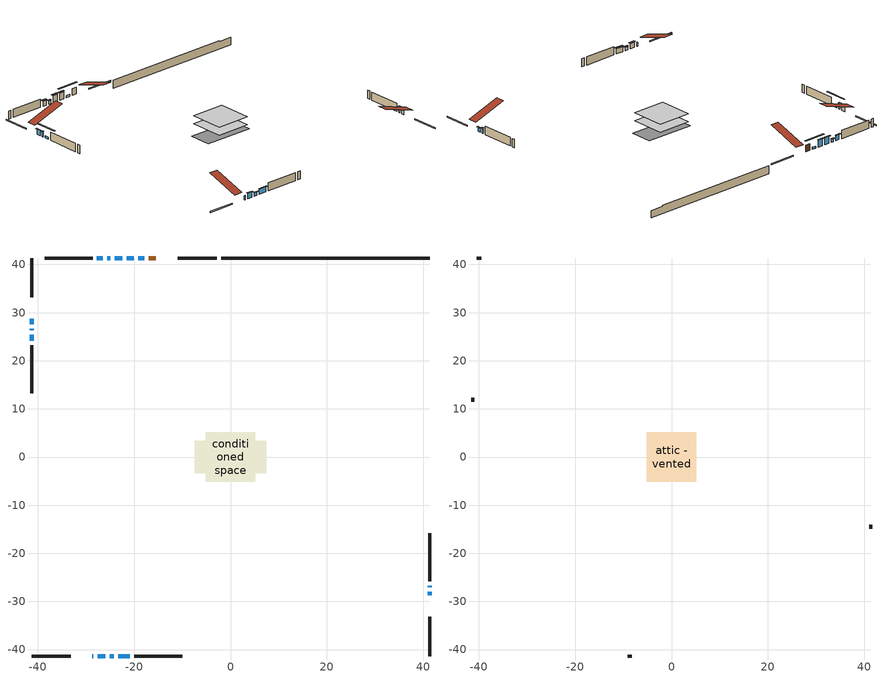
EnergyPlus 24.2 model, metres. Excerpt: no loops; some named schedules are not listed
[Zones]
conditioned space
 floor outside (Floor1 construction): -0.53,-0.53 -0.53,0.53 0.53,0.53 0.53,-0.53 z0.91
 floor adiabatic (AdiabaticFloorConstruction): -5.17,-5.17 -5.17,5.17 5.17,5.17 5.17,-5.17 z0.91
 floor foundation (Slab1 construction): -7.47,-3.35 -7.47,3.35 7.47,3.35 7.47,-3.35 z-1.54
 wall outside (RimJoist1 construction): -2.87,41.34 -10.98,41.34 / -41.34,-41.34 -33.23,-41.34 / -41.34,41.34 -41.34,33.23 / 41.34,-41.34 41.34,-33.23 z0.91:1.21
 wall outside (AdiabaticWallConstruction 1): -15.49,41.34 -17,41.34 z0.91:2.94
 wall outside (AdiabaticWallConstruction): -28.72,-41.34 -28.51,-41.34 z0.91:2.13; -27.58,-41.34 -26.06,-41.34 / -41.34,28.72 -41.34,27.55 / -26.52,41.34 -27.74,41.34 / -23.29,-41.34 -20.95,-41.34 z0.91:2.43; -25.13,-41.34 -24.22,-41.34 z0.91:1.88; -41.34,26.62 -41.34,26.32 / 41.34,-27.03 41.34,-26.72 z0.91:2.44; -17.92,41.34 -19.15,41.34 / -41.34,25.39 -41.34,24.17 z0.91:1.52; 41.34,-28.72 41.34,-27.96 z0.91:2.08; -20.07,41.34 -21.6,41.34 / -22.53,41.34 -24.05,41.34 z0.91:2.99; -24.98,41.34 -25.59,41.34 z0.91:1.83
 wall outside (Wall1 construction): -28.67,41.34 -38.64,41.34 / -20.02,-41.34 -10.05,-41.34 / -41.34,23.24 -41.34,13.27 / 41.34,-25.79 41.34,-15.82 z0.91:3.35
 wall foundation (FoundationWall1 construction): -1.94,41.34,-1.54 -1.94,41.34,0.91 37.02,41.34,0.91 37.02,41.34,0.57 41.34,41.34,0.57 41.34,41.34,-1.54
 window (WindowConstruction 11): -28.72,-41.34 -28.51,-41.34 z0.91:2.13
 window (WindowConstruction 7): -27.58,-41.34 -26.06,-41.34 z0.91:2.43
 window (WindowConstruction 8): -25.13,-41.34 -24.22,-41.34 z0.91:1.88
 window (WindowConstruction 9): -41.34,28.72 -41.34,27.55 z0.91:2.43
 window (WindowConstruction 10): -41.34,26.62 -41.34,26.32 z0.91:2.43
 window (WindowConstruction 12): -17.93,41.34 -19.14,41.34 z0.91:1.52
 window (WindowConstruction 13): -41.34,25.39 -41.34,24.17 z0.91:1.52
 window (WindowConstruction): 41.34,-28.72 41.34,-27.96 z0.91:2.08
 window (WindowConstruction 1): 41.34,-27.03 41.34,-26.72 z0.91:2.43
 window (WindowConstruction 2): -20.07,41.34 -21.6,41.34 z0.91:2.99
 window (WindowConstruction 3): -22.53,41.34 -24.05,41.34 z0.91:2.99
 window (WindowConstruction 4): -24.98,41.34 -25.59,41.34 z0.91:1.82
 window (WindowConstruction 5): -26.52,41.34 -27.74,41.34 z0.91:2.43
 window (WindowConstruction 6): -23.29,-41.34 -20.95,-41.34 z0.91:2.43
 door (Door): -15.49,41.34 -17,41.34 z0.91:2.94
 ceiling adiabatic (AdiabaticFloorConstruction): 5.17,-5.17 5.17,5.17 -5.17,5.17 -5.17,-5.17 z0.91
attic - vented
 floor to conditioned space (Floor2 construction Reversed): -5.17,-5.17 -5.17,5.17 5.17,5.17 5.17,-5.17 z3.35
 wall outside (Wall2 construction): -39.57,41.34 -40.41,41.34 / -9.12,-41.34 -8.28,-41.34 / -41.34,12.34 -41.34,11.49 / 41.34,-14.89 41.34,-14.05 z0.91:3.35
 roof outside (Roof1 construction): -14.56,41.34,3.35 -14.56,31.28,6.7 -11.91,31.28,6.7 -11.91,41.34,3.35; -29.65,-41.34,3.35 -29.65,-31.28,6.7 -32.3,-31.28,6.7 -32.3,-41.34,3.35; -41.34,29.65,3.35 -31.28,29.65,6.7 -31.28,32.3,6.7 -41.34,32.3,3.35; 41.34,-29.65,3.35 31.28,-29.65,6.7 31.28,-32.3,6.7 41.34,-32.3,3.35
shading: -25.86,-41.34 -27.79,-41.34 -27.79,-41.76 -25.86,-41.76 z2.64; -24.02,-41.34 -25.33,-41.34 -25.33,-41.76 -24.02,-41.76 z2.08; -41.34,27.35 -41.34,28.92 -41.76,28.92 -41.76,27.35 z2.64; -41.34,26.12 -41.34,26.82 -41.76,26.82 -41.76,26.12 z2.64; -21.97,41.34 -15.1,41.34 -15.1,41.76 -21.97,41.76 z4.35; -41.34,21.34 -41.34,28.22 -41.76,28.22 -41.76,21.34 z4.35; 41.34,-27.76 41.34,-28.92 41.76,-28.92 41.76,-27.76 z2.28; 41.34,-26.52 41.34,-27.23 41.76,-27.23 41.76,-26.52 z2.64; -21.8,41.34 -19.87,41.34 -19.87,41.76 -21.8,41.76 z3.19; -24.25,41.34 -22.33,41.34 -22.33,41.76 -24.25,41.76 z3.19; -25.79,41.34 -24.78,41.34 -24.78,41.76 -25.79,41.76 z2.03; -27.94,41.34 -26.32,41.34 -26.32,41.76 -27.94,41.76 z2.64; -20.75,-41.34 -23.49,-41.34 -23.49,-41.76 -20.75,-41.76 z2.64
[Building]
Building 1: Terrain=Suburbs
[Site:Location]
Trenton AP_ON: Latitude {deg}=44.12; Longitude {deg}=-77.53; Time Zone {hr}=-5; Elevation {m}=86; Keep Site Location Information=Yes
[Site:GroundTemperature:Shallow]
3.8015, 1.8568, 1.70106, 2.62392, 6.3287, 10.0162, 13.2131, 15.2382, 15.4103, 13.7632, 10.6478, 7.07342
[Site:WaterMainsTemperature]
Calculation Method=Schedule; Temperature Schedule=mains temperature schedule
[Material] Roughness=Rough; Thermal Absorptance=0.9
Name | Thickness {m} | Conductivity {W/m-K} | Density {kg/m3} | Specific Heat {J/kg-K} | Solar Absorptance | Visible Absorptance
asphalt or fiberglass shingles | 0.00635 | 0.162714 | 1121.4 | 1465.45 | 0.4 | 0.4
ceiling loosefill ins | 0.338667 | 0.0480833 | 16.02 | 1046.75 | 0.7 | 0.7
ceiling stud and cavity | 0.1397 | 0.0958178 | 65.682 | 1177.47 | 0.7 | 0.7
concrete 4.0 in. | 0.1016 | 1.803125 | 2242.8 | 837.4 | 0.7 | 0.7
concrete 8.0 in. | 0.2032 | 1.803125 | 2242.8 | 837.4 | 0.7 | 0.7
door material | 0.04445 | 0.327969 | 512.64 | 1214.23 | 0.7 | 0.7
exterior vertical ins | 0.0483764 | 0.029427 | 32.04 | 1214.23 | 0.7 | 0.7
floor covering | 0.0127 | 0.0433444 | 54.468 | 1339.84 | 0.6 | 0.6
floor rigid ins | 0.103632 | 0.029427 | 32.04 | 1214.23 | 0.7 | 0.7
floor rigid ins 1; wall rigid ins 1 | 0.512978 | 0.029427 | 32.04 | 1214.23 | 0.7 | 0.7
floor stud and cavity | 0.1397 | 0.149638 | 92.3553 | 1139.71 | 0.7 | 0.7
floor stud and cavity 1 | 0.1397 | 1.75129 | 37.0049 | 1207.88 | 0.7 | 0.7
furniture material conditioned space 1 | 0.1524 | 0.115458 | 640.8 | 1214.23 | 0.6 | 0.6
gypsum board | 0.0127 | 0.160291 | 801 | 837.4 | 0.6 | 0.6
gypsum board 1 | 0.0127 | 0.160291 | 801 | 837.4 | 0.7 | 0.7
osb sheathing 0.5 in. | 0.0127 | 0.115458 | 512.64 | 1214.23 | 0.7 | 0.7
osb sheathing 0.75 in. | 0.01905 | 0.115458 | 512.64 | 1214.23 | 0.7 | 0.7
osb sheathing 2.0 in. | 0.0508 | 0.115458 | 512.64 | 1214.23 | 0.7 | 0.7
rim joist rigid ins; wall rigid ins | 0.051816 | 0.029427 | 32.04 | 1214.23 | 0.7 | 0.7
rim joist stud and cavity | 0.0508 | 0.0413573 | 125.044 | 1163.47 | 0.6 | 0.6
slab rigid ins | 0.00025908 | 0.029427 | 32.04 | 1214.23 | 0.7 | 0.7
wall stud and cavity | 0.1397 | 0.211572 | 139.0536 | 1170.24 | 0.7 | 0.7
wall stud and cavity 1 | 0.0889 | 6.9971 | 50.32683 | 1063.81 | 0.6 | 0.6
wall stud and cavity 2 | 0.0889 | 0.380278 | 52.3479 | 1209.89 | 0.7 | 0.7
wall stud and cavity 3 | 0.0889 | 0.391764 | 83.0341 | 1211.67 | 0.7 | 0.7
wood siding | 0.0254 | 0.102417 | 544.68 | 1172.36 | 0.4 | 0.4
wood siding 1 | 0.00254 | 0.102417 | 544.68 | 1172.36 | 0.4 | 0.4
wood siding 2; wood siding 3; wood siding 4 | 0.0254 | 0.102417 | 544.68 | 1172.36 | 0.7 | 0.7
[WindowMaterial:SimpleGlazingSystem]
Name | U-Factor {W/m2-K} | Solar Heat Gain Coefficient
WindowMaterial | 2.50173 | 0.6
WindowMaterial 1 | 2.72771 | 0.5
WindowMaterial 10 | 2.5375 | 0.58
WindowMaterial 2 | 2.983789 | 0.58
WindowMaterial 3 | 2.376243 | 0.65
WindowMaterial 4 | 2.56248 | 0.57
WindowMaterial 5 | 2.52217 | 0.59
WindowMaterial 6 | 2.42337 | 0.63
WindowMaterial 7 | 2.39839 | 0.64
WindowMaterial 8 | 2.495481 | 0.6
WindowMaterial 9 | 3.026374 | 0.54
[Construction]
AdiabaticFloorConstruction: floor stud and cavity 1, floor rigid ins 1, osb sheathing 0.75 in., floor covering
AdiabaticWallConstruction: wood siding 3, wall rigid ins 1, wall stud and cavity 2, gypsum board
AdiabaticWallConstruction 1: wood siding 4, wall rigid ins 1, wall stud and cavity 2, gypsum board
Door: door material
Floor1 construction: floor stud and cavity, floor rigid ins, osb sheathing 0.75 in., floor covering
Floor2 construction Reversed: gypsum board, ceiling stud and cavity, ceiling loosefill ins
FoundationWall1 construction: concrete 8.0 in., gypsum board 1
furniture construction conditioned space 1: furniture material conditioned space 1
PartitionWallConstruction: gypsum board, wall stud and cavity 3, gypsum board
RimJoist1 construction: wood siding 2, rim joist rigid ins, osb sheathing 2.0 in., rim joist stud and cavity
Roof1 construction: asphalt or fiberglass shingles
Slab1 construction: slab rigid ins, concrete 4.0 in.
Wall1 construction: wood siding, wall rigid ins, osb sheathing 0.5 in., wall stud and cavity, gypsum board
Wall2 construction: wood siding 1, wall stud and cavity 1
WindowConstruction: WindowMaterial
WindowConstruction 1; WindowConstruction 10: WindowMaterial 1
WindowConstruction 11: WindowMaterial 9
WindowConstruction 12; WindowConstruction 13: WindowMaterial 10
WindowConstruction 2: WindowMaterial 2
WindowConstruction 3: WindowMaterial 3
WindowConstruction 4: WindowMaterial 4
WindowConstruction 5: WindowMaterial 5
WindowConstruction 6; WindowConstruction 9: WindowMaterial 6
WindowConstruction 7: WindowMaterial 7
WindowConstruction 8: WindowMaterial 8
[Zone] Multiplier=1; Part of Total Floor Area=Yes
Name | Volume {m3}
attic - vented | 58.1872
conditioned space | 549.4
[Space]
Name | Zone | Volume {m3}
attic - vented 1 | attic - vented | 58.1872
conditioned space 1 | conditioned space | 549.4
[ZoneInfiltration:EffectiveLeakageArea]
infil attic - vented 1: Zone or Space=attic - vented 1; Schedule=Always On Discrete; Effective Air Leakage Area {cm2}=4661.24; Stack Coefficient=0.000402902; Wind Coefficient=1.35619e-05
[ZoneMixing]
whole house fan mix: Zone or Space=attic - vented; Schedule=Always On Continuous; Design Flow Rate Calculation Method=Flow/Zone; Design Flow Rate {m3/s}=0; Source Zone or Space=conditioned space
[SurfaceProperty:ExposedFoundationPerimeter]
Slab1: Exposed Perimeter Calculation Method=TotalExposedPerimeter; Total Exposed Perimeter {m}=43.281
[InternalMass] Zone or ZoneList=conditioned space; Space or SpaceList=conditioned space 1
Name | Construction | Surface Area {m2}
furniture mass conditioned space 1 | furniture construction conditioned space 1 | 83.2202
partition wall mass | PartitionWallConstruction | 208.051
[Lights]
interior lighting: Zone or ZoneList or Space or SpaceList=conditioned space 1; Schedule=interior lighting schedule; Design Level Calculation Method=LightingLevel; Lighting Level {W}=343.2; Return Air Fraction=0; Fraction Radiant=0.6; Fraction Visible=0.2; Fraction Replaceable=1
[People]
occupants: Zone or ZoneList or Space or SpaceList=conditioned space 1; Number of People Schedule=occupants schedule; Number of People Calculation Method=People; Number of People=3; Fraction Radiant=0.314171; Sensible Heat Fraction=0.56303; Activity Level Schedule=occupants activity schedule; Carbon Dioxide Generation Rate {m3/s-W}=0; Enable ASHRAE 55 Comfort Warnings=No; Mean Radiant Temperature Calculation Type=EnclosureAveraged
[ElectricEquipment] Zone or ZoneList or Space or SpaceList=conditioned space 1; Design Level Calculation Method=EquipmentLevel
Name | Schedule | Design Level {W} | Fraction Latent | Fraction Radiant | Fraction Lost
clothes dryer | clothes dryer schedule | 140.772 | 0.015 | 0.081 | 0.85
clothes washer | clothes washer schedule | 32.1985 | 0.03 | 0.162 | 0.7
cooking range | cooking range schedule | 215.147 | 0.08 | 0.432 | 0.2
dishwasher | dishwasher schedule | 66.8632 | 0.3 | 0.18 | 0.4
fridge | fridge schedule | 72.9452 | 0 | 0.6 | 0
mech vent house fan | mech vent house fan schedule | 19.9167 | 0 | 0 | 0.5
mech vent house fan cfis | mech vent house fan cfis schedule | 0 | 0 | 0 | 0
misc plug loads | misc plug loads schedule | 494.7 | 0.045 | 0.513 | 0.1
whole house fan | Always On Discrete | 0 | 0 | 0 | 1
[OtherEquipment] Zone or ZoneList or Space or SpaceList=conditioned space 1; Design Level Calculation Method=EquipmentLevel
Name | Fuel Type | Schedule | Design Level {W} | Fraction Latent | Fraction Radiant | Fraction Lost
clothes dryer 1 | Electricity | clothes dryer schedule | 0 | 0.015 | 0.081 | 0.85
cooking range 1 | Electricity | cooking range schedule | 0 | 0.08 | 0.432 | 0.2
general water use latent | None | general water use schedule | 62.594 | 1 | 0 | 0
general water use sensible | None | general water use schedule | -61.6891 | 0 | 0.6 | 0
mech vent house fan latent load | None | Always On Discrete | 0 | 1 | 0 | 0
mech vent house fan sensible load | None | Always On Discrete | 0 | 0 | 0 | 0
water heater energy adjustment1 | FuelOilNo2 | Always On Discrete | 0.01 | 0 | 0 | 1
[ZoneInfiltration:DesignFlowRate] Zone or ZoneList or Space or SpaceList=conditioned space 1; Schedule=Always On Discrete; Design Flow Rate Calculation Method=Flow/Zone; Design Flow Rate {m3/s}=0
infil flow; natural vent flow; whole house fan flow
[Foundation:Kiva]
Foundation Kiva 1: Initial Indoor Air Temperature {C}=18; Wall Height Above Grade {m}=0.910011; Wall Depth Below Slab {m}=0.2032; Custom Block Material Name 1=exterior vertical ins; Custom Block Depth 1 {m}=2.45001; Custom Block X Position 1 {m}=0.2159; Custom Block Z Position 1 {m}=0
[Foundation:Kiva:Settings]
Soil Conductivity {W/m-K}=0.849921; Soil Density {kg/m3}=1842.3; Soil Specific Heat {J/kg-K}=418.7; Ground Solar Absorptivity=0.9; Ground Thermal Absorptivity=0.9; Ground Surface Roughness {m}=0.03; Far-Field Width {m}=40; Deep-Ground Boundary Condition=ZeroFlux; Deep-Ground Depth {m}=40; Minimum Cell Dimension {m}=0.2; Maximum Cell Growth Coefficient=3; Simulation Timestep=Timestep
[Exterior:Lights]
exterior lighting: Schedule=exterior lighting schedule; Design Level {W}=75.6
[Schedule:Constant]
Name | Hourly Value
Always On Continuous; mech vent house fan schedule; mech vent house fan cfis schedule; Always On Discrete | 1
occupants activity schedule | 117.228
fridge schedule | 0
[Schedule:Week:Daily]
interior lighting schedule Week Rule - Jan1-Jan27: interior lighting schedule day, interior lighting schedule day, interior lighting schedule day, interior lighting schedule day, interior lighting schedule day, interior lighting schedule day, interior lighting schedule day, interior lighting schedule default day, interior lighting schedule default day, interior lighting schedule default day, interior lighting schedule default day, interior lighting schedule default day
interior lighting schedule Week Rule - Jan28-Feb3: interior lighting schedule day, interior lighting schedule day, interior lighting schedule day, interior lighting schedule day, interior lighting schedule day 1, interior lighting schedule day 1, interior lighting schedule day 1, interior lighting schedule default day, interior lighting schedule default day, interior lighting schedule default day, interior lighting schedule default day, interior lighting schedule default day
interior lighting schedule Week Rule - Feb4-Feb24: interior lighting schedule day 1, interior lighting schedule day 1, interior lighting schedule day 1, interior lighting schedule day 1, interior lighting schedule day 1, interior lighting schedule day 1, interior lighting schedule day 1, interior lighting schedule default day, interior lighting schedule default day, interior lighting schedule default day, interior lighting schedule default day, interior lighting schedule default day
interior lighting schedule Week Rule - Feb25-Mar3: interior lighting schedule day 1, interior lighting schedule day 1, interior lighting schedule day 1, interior lighting schedule day 1, interior lighting schedule day 2, interior lighting schedule day 2, interior lighting schedule day 2, interior lighting schedule default day, interior lighting schedule default day, interior lighting schedule default day, interior lighting schedule default day, interior lighting schedule default day
interior lighting schedule Week Rule - Mar4-Mar31: interior lighting schedule day 2, interior lighting schedule day 2, interior lighting schedule day 2, interior lighting schedule day 2, interior lighting schedule day 2, interior lighting schedule day 2, interior lighting schedule day 2, interior lighting schedule default day, interior lighting schedule default day, interior lighting schedule default day, interior lighting schedule default day, interior lighting schedule default day
interior lighting schedule Week Rule - Apr1-Apr28: interior lighting schedule day 3, interior lighting schedule day 3, interior lighting schedule day 3, interior lighting schedule day 3, interior lighting schedule day 3, interior lighting schedule day 3, interior lighting schedule day 3, interior lighting schedule default day, interior lighting schedule default day, interior lighting schedule default day, interior lighting schedule default day, interior lighting schedule default day
interior lighting schedule Week Rule - Apr29-May5: interior lighting schedule day 3, interior lighting schedule day 3, interior lighting schedule day 4, interior lighting schedule day 4, interior lighting schedule day 4, interior lighting schedule day 4, interior lighting schedule day 4, interior lighting schedule default day, interior lighting schedule default day, interior lighting schedule default day, interior lighting schedule default day, interior lighting schedule default day
interior lighting schedule Week Rule - May6-May26: interior lighting schedule day 4, interior lighting schedule day 4, interior lighting schedule day 4, interior lighting schedule day 4, interior lighting schedule day 4, interior lighting schedule day 4, interior lighting schedule day 4, interior lighting schedule default day, interior lighting schedule default day, interior lighting schedule default day, interior lighting schedule default day, interior lighting schedule default day
interior lighting schedule Week Rule - May27-Jun2: interior lighting schedule day 4, interior lighting schedule day 4, interior lighting schedule day 4, interior lighting schedule day 4, interior lighting schedule day 4, interior lighting schedule day 5, interior lighting schedule day 5, interior lighting schedule default day, interior lighting schedule default day, interior lighting schedule default day, interior lighting schedule default day, interior lighting schedule default day
interior lighting schedule Week Rule - Jun3-Jun30: interior lighting schedule day 5, interior lighting schedule day 5, interior lighting schedule day 5, interior lighting schedule day 5, interior lighting schedule day 5, interior lighting schedule day 5, interior lighting schedule day 5, interior lighting schedule default day, interior lighting schedule default day, interior lighting schedule default day, interior lighting schedule default day, interior lighting schedule default day
interior lighting schedule Week Rule - Jul1-Jul28: interior lighting schedule day 6, interior lighting schedule day 6, interior lighting schedule day 6, interior lighting schedule day 6, interior lighting schedule day 6, interior lighting schedule day 6, interior lighting schedule day 6, interior lighting schedule default day, interior lighting schedule default day, interior lighting schedule default day, interior lighting schedule default day, interior lighting schedule default day
interior lighting schedule Week Rule - Jul29-Aug4: interior lighting schedule day 6, interior lighting schedule day 6, interior lighting schedule day 6, interior lighting schedule day 7, interior lighting schedule day 7, interior lighting schedule day 7, interior lighting schedule day 7, interior lighting schedule default day, interior lighting schedule default day, interior lighting schedule default day, interior lighting schedule default day, interior lighting schedule default day
interior lighting schedule Week Rule - Aug5-Aug25: interior lighting schedule day 7, interior lighting schedule day 7, interior lighting schedule day 7, interior lighting schedule day 7, interior lighting schedule day 7, interior lighting schedule day 7, interior lighting schedule day 7, interior lighting schedule default day, interior lighting schedule default day, interior lighting schedule default day, interior lighting schedule default day, interior lighting schedule default day
interior lighting schedule Week Rule - Aug26-Sep1: interior lighting schedule day 7, interior lighting schedule day 7, interior lighting schedule day 7, interior lighting schedule day 7, interior lighting schedule day 7, interior lighting schedule day 7, interior lighting schedule day 8, interior lighting schedule default day, interior lighting schedule default day, interior lighting schedule default day, interior lighting schedule default day, interior lighting schedule default day
interior lighting schedule Week Rule - Sep2-Sep29: interior lighting schedule day 8, interior lighting schedule day 8, interior lighting schedule day 8, interior lighting schedule day 8, interior lighting schedule day 8, interior lighting schedule day 8, interior lighting schedule day 8, interior lighting schedule default day, interior lighting schedule default day, interior lighting schedule default day, interior lighting schedule default day, interior lighting schedule default day
interior lighting schedule Week Rule - Sep30-Oct6: interior lighting schedule day 8, interior lighting schedule day 9, interior lighting schedule day 9, interior lighting schedule day 9, interior lighting schedule day 9, interior lighting schedule day 9, interior lighting schedule day 9, interior lighting schedule default day, interior lighting schedule default day, interior lighting schedule default day, interior lighting schedule default day, interior lighting schedule default day
interior lighting schedule Week Rule - Oct7-Oct27: interior lighting schedule day 9, interior lighting schedule day 9, interior lighting schedule day 9, interior lighting schedule day 9, interior lighting schedule day 9, interior lighting schedule day 9, interior lighting schedule day 9, interior lighting schedule default day, interior lighting schedule default day, interior lighting schedule default day, interior lighting schedule default day, interior lighting schedule default day
interior lighting schedule Week Rule - Oct28-Nov3: interior lighting schedule day 9, interior lighting schedule day 9, interior lighting schedule day 9, interior lighting schedule day 9, interior lighting schedule day 10, interior lighting schedule day 10, interior lighting schedule day 10, interior lighting schedule default day, interior lighting schedule default day, interior lighting schedule default day, interior lighting schedule default day, interior lighting schedule default day
interior lighting schedule Week Rule - Nov4-Nov24: interior lighting schedule day 10, interior lighting schedule day 10, interior lighting schedule day 10, interior lighting schedule day 10, interior lighting schedule day 10, interior lighting schedule day 10, interior lighting schedule day 10, interior lighting schedule default day, interior lighting schedule default day, interior lighting schedule default day, interior lighting schedule default day, interior lighting schedule default day
interior lighting schedule Week Rule - Nov25-Dec1: interior lighting schedule day 10, interior lighting schedule day 10, interior lighting schedule day 10, interior lighting schedule day 10, interior lighting schedule day 10, interior lighting schedule day 10, interior lighting schedule day 11, interior lighting schedule default day, interior lighting schedule default day, interior lighting schedule default day, interior lighting schedule default day, interior lighting schedule default day
interior lighting schedule Week Rule - Dec2-Dec31: interior lighting schedule day 11, interior lighting schedule day 11, interior lighting schedule day 11, interior lighting schedule day 11, interior lighting schedule day 11, interior lighting schedule day 11, interior lighting schedule day 11, interior lighting schedule default day, interior lighting schedule default day, interior lighting schedule default day, interior lighting schedule default day, interior lighting schedule default day
occupants schedule Week Rule - Jan1-Dec31: occupants schedule day, occupants schedule day, occupants schedule day, occupants schedule day, occupants schedule day, occupants schedule day, occupants schedule day, occupants schedule default day, occupants schedule default day, occupants schedule default day, occupants schedule default day, occupants schedule default day
clothes dryer schedule Week Rule - Jan1-Dec31: clothes dryer schedule day, clothes dryer schedule day, clothes dryer schedule day, clothes dryer schedule day, clothes dryer schedule day, clothes dryer schedule day, clothes dryer schedule day, clothes dryer schedule default day, clothes dryer schedule default day, clothes dryer schedule default day, clothes dryer schedule default day, clothes dryer schedule default day
clothes washer schedule Week Rule - Jan1-Dec31: clothes washer schedule day, clothes washer schedule day, clothes washer schedule day, clothes washer schedule day, clothes washer schedule day, clothes washer schedule day, clothes washer schedule day, clothes washer schedule default day, clothes washer schedule default day, clothes washer schedule default day, clothes washer schedule default day, clothes washer schedule default day
cooking range schedule Week Rule - Jan1-Dec31: cooking range schedule day, cooking range schedule day, cooking range schedule day, cooking range schedule day, cooking range schedule day, cooking range schedule day, cooking range schedule day, cooking range schedule default day, cooking range schedule default day, cooking range schedule default day, cooking range schedule default day, cooking range schedule default day
dishwasher schedule Week Rule - Jan1-Dec31: dishwasher schedule day, dishwasher schedule day, dishwasher schedule day, dishwasher schedule day, dishwasher schedule day, dishwasher schedule day, dishwasher schedule day, dishwasher schedule default day, dishwasher schedule default day, dishwasher schedule default day, dishwasher schedule default day, dishwasher schedule default day
misc plug loads schedule Week Rule - Jan1-Dec31: misc plug loads schedule day, misc plug loads schedule day, misc plug loads schedule day, misc plug loads schedule day, misc plug loads schedule day, misc plug loads schedule day, misc plug loads schedule day, misc plug loads schedule default day, misc plug loads schedule default day, misc plug loads schedule default day, misc plug loads schedule default day, misc plug loads schedule default day
general water use schedule Week Rule - Jan1-Dec31: general water use schedule day, general water use schedule day, general water use schedule day, general water use schedule day, general water use schedule day, general water use schedule day, general water use schedule day, general water use schedule default day, general water use schedule default day, general water use schedule default day, general water use schedule default day, general water use schedule default day
exterior lighting schedule Week Rule - Jan1-Jan27: exterior lighting schedule day, exterior lighting schedule day, exterior lighting schedule day, exterior lighting schedule day, exterior lighting schedule day, exterior lighting schedule day, exterior lighting schedule day, exterior lighting schedule default day, exterior lighting schedule default day, exterior lighting schedule default day, exterior lighting schedule default day, exterior lighting schedule default day
exterior lighting schedule Week Rule - Jan28-Feb3: exterior lighting schedule day, exterior lighting schedule day, exterior lighting schedule day, exterior lighting schedule day, exterior lighting schedule day 1, exterior lighting schedule day 1, exterior lighting schedule day 1, exterior lighting schedule default day, exterior lighting schedule default day, exterior lighting schedule default day, exterior lighting schedule default day, exterior lighting schedule default day
exterior lighting schedule Week Rule - Feb4-Feb24: exterior lighting schedule day 1, exterior lighting schedule day 1, exterior lighting schedule day 1, exterior lighting schedule day 1, exterior lighting schedule day 1, exterior lighting schedule day 1, exterior lighting schedule day 1, exterior lighting schedule default day, exterior lighting schedule default day, exterior lighting schedule default day, exterior lighting schedule default day, exterior lighting schedule default day
exterior lighting schedule Week Rule - Feb25-Mar3: exterior lighting schedule day 1, exterior lighting schedule day 1, exterior lighting schedule day 1, exterior lighting schedule day 1, exterior lighting schedule day 2, exterior lighting schedule day 2, exterior lighting schedule day 2, exterior lighting schedule default day, exterior lighting schedule default day, exterior lighting schedule default day, exterior lighting schedule default day, exterior lighting schedule default day
exterior lighting schedule Week Rule - Mar4-Mar31: exterior lighting schedule day 2, exterior lighting schedule day 2, exterior lighting schedule day 2, exterior lighting schedule day 2, exterior lighting schedule day 2, exterior lighting schedule day 2, exterior lighting schedule day 2, exterior lighting schedule default day, exterior lighting schedule default day, exterior lighting schedule default day, exterior lighting schedule default day, exterior lighting schedule default day
exterior lighting schedule Week Rule - Apr1-Apr28: exterior lighting schedule day 3, exterior lighting schedule day 3, exterior lighting schedule day 3, exterior lighting schedule day 3, exterior lighting schedule day 3, exterior lighting schedule day 3, exterior lighting schedule day 3, exterior lighting schedule default day, exterior lighting schedule default day, exterior lighting schedule default day, exterior lighting schedule default day, exterior lighting schedule default day
exterior lighting schedule Week Rule - Apr29-May5: exterior lighting schedule day 3, exterior lighting schedule day 3, exterior lighting schedule day 4, exterior lighting schedule day 4, exterior lighting schedule day 4, exterior lighting schedule day 4, exterior lighting schedule day 4, exterior lighting schedule default day, exterior lighting schedule default day, exterior lighting schedule default day, exterior lighting schedule default day, exterior lighting schedule default day
exterior lighting schedule Week Rule - May6-May26: exterior lighting schedule day 4, exterior lighting schedule day 4, exterior lighting schedule day 4, exterior lighting schedule day 4, exterior lighting schedule day 4, exterior lighting schedule day 4, exterior lighting schedule day 4, exterior lighting schedule default day, exterior lighting schedule default day, exterior lighting schedule default day, exterior lighting schedule default day, exterior lighting schedule default day
exterior lighting schedule Week Rule - May27-Jun2: exterior lighting schedule day 4, exterior lighting schedule day 4, exterior lighting schedule day 4, exterior lighting schedule day 4, exterior lighting schedule day 4, exterior lighting schedule day 5, exterior lighting schedule day 5, exterior lighting schedule default day, exterior lighting schedule default day, exterior lighting schedule default day, exterior lighting schedule default day, exterior lighting schedule default day
exterior lighting schedule Week Rule - Jun3-Jun30: exterior lighting schedule day 5, exterior lighting schedule day 5, exterior lighting schedule day 5, exterior lighting schedule day 5, exterior lighting schedule day 5, exterior lighting schedule day 5, exterior lighting schedule day 5, exterior lighting schedule default day, exterior lighting schedule default day, exterior lighting schedule default day, exterior lighting schedule default day, exterior lighting schedule default day
exterior lighting schedule Week Rule - Jul1-Jul28: exterior lighting schedule day 6, exterior lighting schedule day 6, exterior lighting schedule day 6, exterior lighting schedule day 6, exterior lighting schedule day 6, exterior lighting schedule day 6, exterior lighting schedule day 6, exterior lighting schedule default day, exterior lighting schedule default day, exterior lighting schedule default day, exterior lighting schedule default day, exterior lighting schedule default day
exterior lighting schedule Week Rule - Jul29-Aug4: exterior lighting schedule day 6, exterior lighting schedule day 6, exterior lighting schedule day 6, exterior lighting schedule day 7, exterior lighting schedule day 7, exterior lighting schedule day 7, exterior lighting schedule day 7, exterior lighting schedule default day, exterior lighting schedule default day, exterior lighting schedule default day, exterior lighting schedule default day, exterior lighting schedule default day
exterior lighting schedule Week Rule - Aug5-Aug25: exterior lighting schedule day 7, exterior lighting schedule day 7, exterior lighting schedule day 7, exterior lighting schedule day 7, exterior lighting schedule day 7, exterior lighting schedule day 7, exterior lighting schedule day 7, exterior lighting schedule default day, exterior lighting schedule default day, exterior lighting schedule default day, exterior lighting schedule default day, exterior lighting schedule default day
exterior lighting schedule Week Rule - Aug26-Sep1: exterior lighting schedule day 7, exterior lighting schedule day 7, exterior lighting schedule day 7, exterior lighting schedule day 7, exterior lighting schedule day 7, exterior lighting schedule day 7, exterior lighting schedule day 8, exterior lighting schedule default day, exterior lighting schedule default day, exterior lighting schedule default day, exterior lighting schedule default day, exterior lighting schedule default day
exterior lighting schedule Week Rule - Sep2-Sep29: exterior lighting schedule day 8, exterior lighting schedule day 8, exterior lighting schedule day 8, exterior lighting schedule day 8, exterior lighting schedule day 8, exterior lighting schedule day 8, exterior lighting schedule day 8, exterior lighting schedule default day, exterior lighting schedule default day, exterior lighting schedule default day, exterior lighting schedule default day, exterior lighting schedule default day
exterior lighting schedule Week Rule - Sep30-Oct6: exterior lighting schedule day 8, exterior lighting schedule day 9, exterior lighting schedule day 9, exterior lighting schedule day 9, exterior lighting schedule day 9, exterior lighting schedule day 9, exterior lighting schedule day 9, exterior lighting schedule default day, exterior lighting schedule default day, exterior lighting schedule default day, exterior lighting schedule default day, exterior lighting schedule default day
exterior lighting schedule Week Rule - Oct7-Oct27: exterior lighting schedule day 9, exterior lighting schedule day 9, exterior lighting schedule day 9, exterior lighting schedule day 9, exterior lighting schedule day 9, exterior lighting schedule day 9, exterior lighting schedule day 9, exterior lighting schedule default day, exterior lighting schedule default day, exterior lighting schedule default day, exterior lighting schedule default day, exterior lighting schedule default day
exterior lighting schedule Week Rule - Oct28-Nov3: exterior lighting schedule day 9, exterior lighting schedule day 9, exterior lighting schedule day 9, exterior lighting schedule day 9, exterior lighting schedule day 10, exterior lighting schedule day 10, exterior lighting schedule day 10, exterior lighting schedule default day, exterior lighting schedule default day, exterior lighting schedule default day, exterior lighting schedule default day, exterior lighting schedule default day
[Schedule:Year]
interior lighting schedule: interior lighting schedule Week Rule - Jan1-Jan27, 1, 1, 1, 27, interior lighting schedule Week Rule - Jan28-Feb3, 1, 28, 2, 3, interior lighting schedule Week Rule - Feb4-Feb24, 2, 4, 2, 24, interior lighting schedule Week Rule - Feb25-Mar3, 2, 25, 3, 3, interior lighting schedule Week Rule - Mar4-Mar31, 3, 4, 3, 31, interior lighting schedule Week Rule - Apr1-Apr28, 4, 1, 4, 28, interior lighting schedule Week Rule - Apr29-May5, 4, 29, 5, 5, interior lighting schedule Week Rule - May6-May26, 5, 6, 5, 26, interior lighting schedule Week Rule - May27-Jun2, 5, 27, 6, 2, interior lighting schedule Week Rule - Jun3-Jun30, 6, 3, 6, 30, interior lighting schedule Week Rule - Jul1-Jul28, 7, 1, 7, 28, interior lighting schedule Week Rule - Jul29-Aug4, 7, 29, 8, 4, interior lighting schedule Week Rule - Aug5-Aug25, 8, 5, 8, 25, interior lighting schedule Week Rule - Aug26-Sep1, 8, 26, 9, 1, interior lighting schedule Week Rule - Sep2-Sep29, 9, 2, 9, 29, interior lighting schedule Week Rule - Sep30-Oct6, 9, 30, 10, 6, interior lighting schedule Week Rule - Oct7-Oct27, 10, 7, 10, 27, interior lighting schedule Week Rule - Oct28-Nov3, 10, 28, 11, 3, interior lighting schedule Week Rule - Nov4-Nov24, 11, 4, 11, 24, interior lighting schedule Week Rule - Nov25-Dec1, 11, 25, 12, 1, interior lighting schedule Week Rule - Dec2-Dec31, 12, 2, 12, 31
occupants schedule: occupants schedule Week Rule - Jan1-Dec31, 1, 1, 12, 31
clothes dryer schedule: clothes dryer schedule Week Rule - Jan1-Dec31, 1, 1, 12, 31
clothes washer schedule: clothes washer schedule Week Rule - Jan1-Dec31, 1, 1, 12, 31
cooking range schedule: cooking range schedule Week Rule - Jan1-Dec31, 1, 1, 12, 31
dishwasher schedule: dishwasher schedule Week Rule - Jan1-Dec31, 1, 1, 12, 31
misc plug loads schedule: misc plug loads schedule Week Rule - Jan1-Dec31, 1, 1, 12, 31
general water use schedule: general water use schedule Week Rule - Jan1-Dec31, 1, 1, 12, 31
exterior lighting schedule: exterior lighting schedule Week Rule - Jan1-Jan27, 1, 1, 1, 27, exterior lighting schedule Week Rule - Jan28-Feb3, 1, 28, 2, 3, exterior lighting schedule Week Rule - Feb4-Feb24, 2, 4, 2, 24, exterior lighting schedule Week Rule - Feb25-Mar3, 2, 25, 3, 3, exterior lighting schedule Week Rule - Mar4-Mar31, 3, 4, 3, 31, exterior lighting schedule Week Rule - Apr1-Apr28, 4, 1, 4, 28, exterior lighting schedule Week Rule - Apr29-May5, 4, 29, 5, 5, exterior lighting schedule Week Rule - May6-May26, 5, 6, 5, 26, exterior lighting schedule Week Rule - May27-Jun2, 5, 27, 6, 2, exterior lighting schedule Week Rule - Jun3-Jun30, 6, 3, 6, 30, exterior lighting schedule Week Rule - Jul1-Jul28, 7, 1, 7, 28, exterior lighting schedule Week Rule - Jul29-Aug4, 7, 29, 8, 4, exterior lighting schedule Week Rule - Aug5-Aug25, 8, 5, 8, 25, exterior lighting schedule Week Rule - Aug26-Sep1, 8, 26, 9, 1, exterior lighting schedule Week Rule - Sep2-Sep29, 9, 2, 9, 29, exterior lighting schedule Week Rule - Sep30-Oct6, 9, 30, 10, 6, exterior lighting schedule Week Rule - Oct7-Oct27, 10, 7, 10, 27, exterior lighting schedule Week Rule - Oct28-Nov3, 10, 28, 11, 3, exterior lighting schedule Week Rule - Nov4-Nov24, 11, 4, 11, 24, exterior lighting schedule Week Rule - Nov25-Dec1, 11, 25, 12, 1, exterior lighting schedule Week Rule - Dec2-Dec31, 12, 2, 12, 31
[Schedule:Compact]
mains temperature schedule: Through: 01/01, For: AllDays, Until: 24:00, 7.86667, Through: 01/02, For: AllDays, Until: 24:00, 7.8, Through: 01/03, For: AllDays, Until: 24:00, 7.735, Through: 01/04, For: AllDays, Until: 24:00, 7.67111, Through: 01/05, For: AllDays, Until: 24:00, 7.60778, Through: 01/06, For: AllDays, Until: 24:00, 7.54611, Through: 01/07, For: AllDays, Until: 24:00, 7.48611, Through: 01/08, For: AllDays, Until: 24:00, 7.42667, Through: 01/09, For: AllDays, Until: 24:00, 7.36889, Through: 01/10, For: AllDays, Until: 24:00, 7.31222, Through: 01/11, For: AllDays, Until: 24:00, 7.25722, Through: 01/12, For: AllDays, Until: 24:00, 7.20333, Through: 01/13, For: AllDays, Until: 24:00, 7.15056, Through: 01/14, For: AllDays, Until: 24:00, 7.09944, Through: 01/15, For: AllDays, Until: 24:00, 7.04944, Through: 01/16, For: AllDays, Until: 24:00, 7.00111, Through: 01/17, For: AllDays, Until: 24:00, 6.95389, Through: 01/18, For: AllDays, Until: 24:00, 6.90778, Through: 01/19, For: AllDays, Until: 24:00, 6.86389, Through: 01/20, For: AllDays, Until: 24:00, 6.82111, Through: 01/21, For: AllDays, Until: 24:00, 6.77944, Through: 01/22, For: AllDays, Until: 24:00, 6.73944, Through: 01/23, For: AllDays, Until: 24:00, 6.70111, Through: 01/24, For: AllDays, Until: 24:00, 6.66444, Through: 01/25, For: AllDays, Until: 24:00, 6.62889, Through: 01/26, For: AllDays, Until: 24:00, 6.595, Through: 01/27, For: AllDays, Until: 24:00, 6.56222, Through: 01/28, For: AllDays, Until: 24:00, 6.53167, Through: 01/29, For: AllDays, Until: 24:00, 6.50222, Through: 01/30, For: AllDays, Until: 24:00, 6.47444, Through: 01/31, For: AllDays, Until: 24:00, 6.44833, Through: 02/01, For: AllDays, Until: 24:00, 6.42333, Through: 02/02, For: AllDays, Until: 24:00, 6.40056, Through: 02/03, For: AllDays, Until: 24:00, 6.37889, Through: 02/04, For: AllDays, Until: 24:00, 6.35889, Through: 02/05, For: AllDays, Until: 24:00, 6.34056, Through: 02/06, For: AllDays, Until: 24:00, 6.32389, Through: 02/07, For: AllDays, Until: 24:00, 6.30833, Through: 02/08, For: AllDays, Until: 24:00, 6.295, Through: 02/09, For: AllDays, Until: 24:00, 6.28278, Through: 02/10, For: AllDays, Until: 24:00, 6.27278, Through: 02/11, For: AllDays, Until: 24:00, 6.26389, Through: 02/12, For: AllDays, Until: 24:00, 6.25667, Through: 02/13, For: AllDays, Until: 24:00, 6.25111, Through: 02/14, For: AllDays, Until: 24:00, 6.24722, Through: 02/15, For: AllDays, Until: 24:00, 6.245, Through: 02/16, For: AllDays, Until: 24:00, 6.24444, Through: 02/17, For: AllDays, Until: 24:00, 6.24556, Through: 02/18, For: AllDays, Until: 24:00, 6.24778, Through: 02/19, For: AllDays, Until: 24:00, 6.25222, Through: 02/20, For: AllDays, Until: 24:00, 6.25778, Through: 02/21, For: AllDays, Until: 24:00, 6.26556, Through: 02/22, For: AllDays, Until: 24:00, 6.27444, Through: 02/23, For: AllDays, Until: 24:00, 6.285, Through: 02/24, For: AllDays, Until: 24:00, 6.29778, Through: 02/25, For: AllDays, Until: 24:00, 6.31167, Through: 02/26, For: AllDays, Until: 24:00, 6.32722, Through: 02/27, For: AllDays, Until: 24:00, 6.34389, Through: 02/28, For: AllDays, Until: 24:00, 6.36278, Through: 03/01, For: AllDays, Until: 24:00, 6.38333, Through: 03/02, For: AllDays, Until: 24:00, 6.405, Through: 03/03, For: AllDays, Until: 24:00, 6.42833, Through: 03/04, For: AllDays, Until: 24:00, 6.45333, Through: 03/05, For: AllDays, Until: 24:00, 6.48, Through: 03/06, For: AllDays, Until: 24:00, 6.50833, Through: 03/07, For: AllDays, Until: 24:00, 6.53778, Through: 03/08, For: AllDays, Until: 24:00, 6.56889, Through: 03/09, For: AllDays, Until: 24:00, 6.60167, Through: 03/10, For: AllDays, Until: 24:00, 6.63611, Through: 03/11, For: AllDays, Until: 24:00, 6.67167, Through: 03/12, For: AllDays, Until: 24:00, 6.70889, Through: 03/13, For: AllDays, Until: 24:00, 6.74778, Through: 03/14, For: AllDays, Until: 24:00, 6.78778, Through: 03/15, For: AllDays, Until: 24:00, 6.82944, Through: 03/16, For: AllDays, Until: 24:00, 6.87278, Through: 03/17, For: AllDays, Until: 24:00, 6.91722, Through: 03/18, For: AllDays, Until: 24:00, 6.96333, Through: 03/19, For: AllDays, Until: 24:00, 7.01056, Through: 03/20, For: AllDays, Until: 24:00, 7.05944, Through: 03/21, For: AllDays, Until: 24:00, 7.11, Through: 03/22, For: AllDays, Until: 24:00, 7.16111, Through: 03/23, For: AllDays, Until: 24:00, 7.21444, Through: 03/24, For: AllDays, Until: 24:00, 7.26833, Through: 03/25, For: AllDays, Until: 24:00, 7.32389, Through: 03/26, For: AllDays, Until: 24:00, 7.38111, Through: 03/27, For: AllDays, Until: 24:00, 7.43889, Through: 03/28, For: AllDays, Until: 24:00, 7.49833, Through: 03/29, For: AllDays, Until: 24:00, 7.55889, Through: 03/30, For: AllDays, Until: 24:00, 7.62111, Through: 03/31, For: AllDays, Until: 24:00, 7.68389, Through: 04/01, For: AllDays, Until: 24:00, 7.74833, Through: 04/02, For: AllDays, Until: 24:00, 7.81389, Through: 04/03, For: AllDays, Until: 24:00, 7.88056, Through: 04/04, For: AllDays, Until: 24:00, 7.94833, Through: 04/05, For: AllDays, Until: 24:00, 8.01722, Through: 04/06, For: AllDays, Until: 24:00, 8.08722, Through: 04/07, For: AllDays, Until: 24:00, 8.15833, Through: 04/08, For: AllDays, Until: 24:00, 8.23056, Through: 04/09, For: AllDays, Until: 24:00, 8.30333, Through: 04/10, For: AllDays, Until: 24:00, 8.37778, Through: 04/11, For: AllDays, Until: 24:00, 8.45278, Through: 04/12, For: AllDays, Until: 24:00, 8.52889, Through: 04/13, For: AllDays, Until: 24:00, 8.60611, Through: 04/14, For: AllDays, Until: 24:00, 8.68389, Through: 04/15, For: AllDays, Until: 24:00, 8.76278, Through: 04/16, For: AllDays, Until: 24:00, 8.84278, Through: 04/17, For: AllDays, Until: 24:00, 8.92333, Through: 04/18, For: AllDays, Until: 24:00, 9.005, Through: 04/19, For: AllDays, Until: 24:00, 9.08722, Through: 04/20, For: AllDays, Until: 24:00, 9.17, Through: 04/21, For: AllDays, Until: 24:00, 9.25389, Through: 04/22, For: AllDays, Until: 24:00, 9.33833, Through: 04/23, For: AllDays, Until: 24:00, 9.42389, Through: 04/24, For: AllDays, Until: 24:00, 9.51, Through: 04/25, For: AllDays, Until: 24:00, 9.59611, Through: 04/26, For: AllDays, Until: 24:00, 9.68333, Through: 04/27, For: AllDays, Until: 24:00, 9.77111, Through: 04/28, For: AllDays, Until: 24:00, 9.86, Through: 04/29, For: AllDays, Until: 24:00, 9.94889, Through: 04/30, For: AllDays, Until: 24:00, 10.0383, Through: 05/01, For: AllDays, Until: 24:00, 10.1283, Through: 05/02, For: AllDays, Until: 24:00, 10.2189, Through: 05/03, For: AllDays, Until: 24:00, 10.3094, Through: 05/04, For: AllDays, Until: 24:00, 10.4006, Through: 05/05, For: AllDays, Until: 24:00, 10.4928, Through: 05/06, For: AllDays, Until: 24:00, 10.5844, Through: 05/07, For: AllDays, Until: 24:00, 10.6772, Through: 05/08, For: AllDays, Until: 24:00, 10.7694, Through: 05/09, For: AllDays, Until: 24:00, 10.8628, Through: 05/10, For: AllDays, Until: 24:00, 10.9561, Through: 05/11, For: AllDays, Until: 24:00, 11.0494, Through: 05/12, For: AllDays, Until: 24:00, 11.1433, Through: 05/13, For: AllDays, Until: 24:00, 11.2372, Through: 05/14, For: AllDays, Until: 24:00, 11.3311, Through: 05/15, For: AllDays, Until: 24:00, 11.425, Through: 05/16, For: AllDays, Until: 24:00, 11.5194, Through: 05/17, For: AllDays, Until: 24:00, 11.6133, Through: 05/18, For: AllDays, Until: 24:00, 11.7078, Through: 05/19, For: AllDays, Until: 24:00, 11.8022, Through: 05/20, For: AllDays, Until: 24:00, 11.8967, Through: 05/21, For: AllDays, Until: 24:00, 11.9906, Through: 05/22, For: AllDays, Until: 24:00, 12.085, Through: 05/23, For: AllDays, Until: 24:00, 12.1789, Through: 05/24, For: AllDays, Until: 24:00, 12.2728, Through: 05/25, For: AllDays, Until: 24:00, 12.3667, Through: 05/26, For: AllDays, Until: 24:00, 12.46, Through: 05/27, For: AllDays, Until: 24:00, 12.5533, Through: 05/28, For: AllDays, Until: 24:00, 12.6467, Through: 05/29, For: AllDays, Until: 24:00, 12.7394, Through: 05/30, For: AllDays, Until: 24:00, 12.8317, Through: 05/31, For: AllDays, Until: 24:00, 12.9239, Through: 06/01, For: AllDays, Until: 24:00, 13.0161, Through: 06/02, For: AllDays, Until: 24:00, 13.1072, Through: 06/03, For: AllDays, Until: 24:00, 13.1983, Through: 06/04, For: AllDays, Until: 24:00, 13.2889, Through: 06/05, For: AllDays, Until: 24:00, 13.3789, Through: 06/06, For: AllDays, Until: 24:00, 13.4689, Through: 06/07, For: AllDays, Until: 24:00, 13.5578, Through: 06/08, For: AllDays, Until: 24:00, 13.6467, Through: 06/09, For: AllDays, Until: 24:00, 13.7344, Through: 06/10, For: AllDays, Until: 24:00, 13.8217, Through: 06/11, For: AllDays, Until: 24:00, 13.9089, Through: 06/12, For: AllDays, Until: 24:00, 13.995, Through: 06/13, For: AllDays, Until: 24:00, 14.0806, Through: 06/14, For: AllDays, Until: 24:00, 14.165, Through: 06/15, For: AllDays, Until: 24:00, 14.2494, Through: 06/16, For: AllDays, Until: 24:00, 14.3328, Through: 06/17, For: AllDays, Until: 24:00, 14.415, Through: 06/18, For: AllDays, Until: 24:00, 14.4967, Through: 06/19, For: AllDays, Until: 24:00, 14.5778, Through: 06/20, For: AllDays, Until: 24:00, 14.6578, Through: 06/21, For: AllDays, Until: 24:00, 14.7372, Through: 06/22, For: AllDays, Until: 24:00, 14.8156, Through: 06/23, For: AllDays, Until: 24:00, 14.8928, Through: 06/24, For: AllDays, Until: 24:00, 14.9694, Through: 06/25, For: AllDays, Until: 24:00, 15.045, Through: 06/26, For: AllDays, Until: 24:00, 15.1194, Through: 06/27, For: AllDays, Until: 24:00, 15.1928, Through: 06/28, For: AllDays, Until: 24:00, 15.2656, Through: 06/29, For: AllDays, Until: 24:00, 15.3367, Through: 06/30, For: AllDays, Until: 24:00, 15.4072, Through: 07/01, For: AllDays, Until: 24:00, 15.4767, Through: 07/02, For: AllDays, Until: 24:00, 15.5444, Through: 07/03, For: AllDays, Until: 24:00, 15.6117, Through: 07/04, For: AllDays, Until: 24:00, 15.6778, Through: 07/05, For: AllDays, Until: 24:00, 15.7422, Through: 07/06, For: AllDays, Until: 24:00, 15.8056, Through: 07/07, For: AllDays, Until: 24:00, 15.8683, Through: 07/08, For: AllDays, Until: 24:00, 15.9294, Through: 07/09, For: AllDays, Until: 24:00, 15.9889, Through: 07/10, For: AllDays, Until: 24:00, 16.0478, Through: 07/11, For: AllDays, Until: 24:00, 16.105, Through: 07/12, For: AllDays, Until: 24:00, 16.1611, Through: 07/13, For: AllDays, Until: 24:00, 16.2156, Through: 07/14, For: AllDays, Until: 24:00, 16.2689, Through: 07/15, For: AllDays, Until: 24:00, 16.3211, Through: 07/16, For: AllDays, Until: 24:00, 16.3717, Through: 07/17, For: AllDays, Until: 24:00, 16.4211, Through: 07/18, For: AllDays, Until: 24:00, 16.4689, Through: 07/19, For: AllDays, Until: 24:00, 16.5156, Through: 07/20, For: AllDays, Until: 24:00, 16.5606, Through: 07/21, For: AllDays, Until: 24:00, 16.6039, Through: 07/22, For: AllDays, Until: 24:00, 16.6461, Through: 07/23, For: AllDays, Until: 24:00, 16.6867, Through: 07/24, For: AllDays, Until: 24:00, 16.7261, Through: 07/25, For: AllDays, Until: 24:00, 16.7639, Through: 07/26, For: AllDays, Until: 24:00, 16.8, Through: 07/27, For: AllDays, Until: 24:00, 16.835, Through: 07/28, For: AllDays, Until: 24:00, 16.8683, Through: 07/29, For: AllDays, Until: 24:00, 16.9, Through: 07/30, For: AllDays, Until: 24:00, 16.9306, Through: 07/31, For: AllDays, Until: 24:00, 16.9589, Through: 08/01, For: AllDays, Until: 24:00, 16.9861, Through: 08/02, For: AllDays, Until: 24:00, 17.0117, Through: 08/03, For: AllDays, Until: 24:00, 17.0356, Through: 08/04, For: AllDays, Until: 24:00, 17.0583, Through: 08/05, For: AllDays, Until: 24:00, 17.0789, Through: 08/06, For: AllDays, Until: 24:00, 17.0983, Through: 08/07, For: AllDays, Until: 24:00, 17.1161, Through: 08/08, For: AllDays, Until: 24:00, 17.1317, Through: 08/09, For: AllDays, Until: 24:00, 17.1461, Through: 08/10, For: AllDays, Until: 24:00, 17.1594, Through: 08/11, For: AllDays, Until: 24:00, 17.1706, Through: 08/12, For: AllDays, Until: 24:00, 17.18, Through: 08/13, For: AllDays, Until: 24:00, 17.1883, Through: 08/14, For: AllDays, Until: 24:00, 17.1944, Through: 08/15, For: AllDays, Until: 24:00, 17.1994, Through: 08/16, For: AllDays, Until: 24:00, 17.2028, Through: 08/17, For: AllDays, Until: 24:00, 17.2039, Through: 08/18, For: AllDays, Until: 24:00, 17.2039, Through: 08/19, For: AllDays, Until: 24:00, 17.2022, Through: 08/20, For: AllDays, Until: 24:00, 17.1989, Through: 08/21, For: AllDays, Until: 24:00, 17.1939, Through: 08/22, For: AllDays, Until: 24:00, 17.1872, Through: 08/23, For: AllDays, Until: 24:00, 17.1794, Through: 08/24, For: AllDays, Until: 24:00, 17.1694, Through: 08/25, For: AllDays, Until: 24:00, 17.1583, Through: 08/26, For: AllDays, Until: 24:00, 17.145, Through: 08/27, For: AllDays, Until: 24:00, 17.1306, Through: 08/28, For: AllDays, Until: 24:00, 17.1144, Through: 08/29, For: AllDays, Until: 24:00, 17.0967, Through: 08/30, For: AllDays, Until: 24:00, 17.0772, Through: 08/31, For: AllDays, Until: 24:00, 17.0561, Through: 09/01, For: AllDays, Until: 24:00, 17.0333, Through: 09/02, For: AllDays, Until: 24:00, 17.0094, Through: 09/03, For: AllDays, Until: 24:00, 16.9833, Through: 09/04, For: AllDays, Until: 24:00, 16.9561, Through: 09/05, For: AllDays, Until: 24:00, 16.9272, Through: 09/06, For: AllDays, Until: 24:00, 16.8972, Through: 09/07, For: AllDays, Until: 24:00, 16.865, Through: 09/08, For: AllDays, Until: 24:00, 16.8317, Through: 09/09, For: AllDays, Until: 24:00, 16.7967, Through: 09/10, For: AllDays, Until: 24:00, 16.7606, Through: 09/11, For: AllDays, Until: 24:00, 16.7228, Through: 09/12, For: AllDays, Until: 24:00, 16.6833, Through: 09/13, For: AllDays, Until: 24:00, 16.6422, Through: 09/14, For: AllDays, Until: 24:00, 16.6, Through: 09/15, For: AllDays, Until: 24:00, 16.5561, Through: 09/16, For: AllDays, Until: 24:00, 16.5111, Through: 09/17, For: AllDays, Until: 24:00, 16.4644, Through: 09/18, For: AllDays, Until: 24:00, 16.4161, Through: 09/19, For: AllDays, Until: 24:00, 16.3667, Through: 09/20, For: AllDays, Until: 24:00, 16.3161, Through: 09/21, For: AllDays, Until: 24:00, 16.2639, Through: 09/22, For: AllDays, Until: 24:00, 16.2106, Through: 09/23, For: AllDays, Until: 24:00, 16.1556, Through: 09/24, For: AllDays, Until: 24:00, 16.0994, Through: 09/25, For: AllDays, Until: 24:00, 16.0422, Through: 09/26, For: AllDays, Until: 24:00, 15.9833, Through: 09/27, For: AllDays, Until: 24:00, 15.9233, Through: 09/28, For: AllDays, Until: 24:00, 15.8622, Through: 09/29, For: AllDays, Until: 24:00, 15.8, Through: 09/30, For: AllDays, Until: 24:00, 15.7361, Through: 10/01, For: AllDays, Until: 24:00, 15.6711, Through: 10/02, For: AllDays, Until: 24:00, 15.605, Through: 10/03, For: AllDays, Until: 24:00, 15.5383, Through: 10/04, For: AllDays, Until: 24:00, 15.47, Through: 10/05, For: AllDays, Until: 24:00, 15.4006, Through: 10/06, For: AllDays, Until: 24:00, 15.33, Through: 10/07, For: AllDays, Until: 24:00, 15.2583, Through: 10/08, For: AllDays, Until: 24:00, 15.1861, Through: 10/09, For: AllDays, Until: 24:00, 15.1122, Through: 10/10, For: AllDays, Until: 24:00, 15.0378, Through: 10/11, For: AllDays, Until: 24:00, 14.9622, Through: 10/12, For: AllDays, Until: 24:00, 14.8856, Through: 10/13, For: AllDays, Until: 24:00, 14.8078, Through: 10/14, For: AllDays, Until: 24:00, 14.7294, Through: 10/15, For: AllDays, Until: 24:00, 14.65, Through: 10/16, For: AllDays, Until: 24:00, 14.57, Through: 10/17, For: AllDays, Until: 24:00, 14.4889, Through: 10/18, For: AllDays, Until: 24:00, 14.4072, Through: 10/19, For: AllDays, Until: 24:00, 14.3244, Through: 10/20, For: AllDays, Until: 24:00, 14.2411, Through: 10/21, For: AllDays, Until: 24:00, 14.1572, Through: 10/22, For: AllDays, Until: 24:00, 14.0722, Through: 10/23, For: AllDays, Until: 24:00, 13.9867, Through: 10/24, For: AllDays, Until: 24:00, 13.9006, Through: 10/25, For: AllDays, Until: 24:00, 13.8133, Through: 10/26, For: AllDays, Until: 24:00, 13.7261, Through: 10/27, For: AllDays, Until: 24:00, 13.6378, Through: 10/28, For: AllDays, Until: 24:00, 13.5494, Through: 10/29, For: AllDays, Until: 24:00, 13.46, Through: 10/30, For: AllDays, Until: 24:00, 13.3706, Through: 10/31, For: AllDays, Until: 24:00, 13.2806, Through: 11/01, For: AllDays, Until: 24:00, 13.1894, Through: 11/02, For: AllDays, Until: 24:00, 13.0983, Through: 11/03, For: AllDays, Until: 24:00, 13.0072, Through: 11/04, For: AllDays, Until: 24:00, 12.915, Through: 11/05, For: AllDays, Until: 24:00, 12.8228, Through: 11/06, For: AllDays, Until: 24:00, 12.7306, Through: 11/07, For: AllDays, Until: 24:00, 12.6378, Through: 11/08, For: AllDays, Until: 24:00, 12.5444, Through: 11/09, For: AllDays, Until: 24:00, 12.4511, Through: 11/10, For: AllDays, Until: 24:00, 12.3578, Through: 11/11, For: AllDays, Until: 24:00, 12.2639, Through: 11/12, For: AllDays, Until: 24:00, 12.17, Through: 11/13, For: AllDays, Until: 24:00, 12.0756, Through: 11/14, For: AllDays, Until: 24:00, 11.9817, Through: 11/15, For: AllDays, Until: 24:00, 11.8872, Through: 11/16, For: AllDays, Until: 24:00, 11.7933, Through: 11/17, For: AllDays, Until: 24:00, 11.6989, Through: 11/18, For: AllDays, Until: 24:00, 11.6044, Through: 11/19, For: AllDays, Until: 24:00, 11.51, Through: 11/20, For: AllDays, Until: 24:00, 11.4161, Through: 11/21, For: AllDays, Until: 24:00, 11.3222, Through: 11/22, For: AllDays, Until: 24:00, 11.2278, Through: 11/23, For: AllDays, Until: 24:00, 11.1339, Through: 11/24, For: AllDays, Until: 24:00, 11.0406, Through: 11/25, For: AllDays, Until: 24:00, 10.9472, Through: 11/26, For: AllDays, Until: 24:00, 10.8539, Through: 11/27, For: AllDays, Until: 24:00, 10.7606, Through: 11/28, For: AllDays, Until: 24:00, 10.6683, Through: 11/29, For: AllDays, Until: 24:00, 10.5756, Through: 11/30, For: AllDays, Until: 24:00, 10.4839, Through: 12/01, For: AllDays, Until: 24:00, 10.3922, Through: 12/02, For: AllDays, Until: 24:00, 10.3006, Through: 12/03, For: AllDays, Until: 24:00, 10.21, Through: 12/04, For: AllDays, Until: 24:00, 10.1194, Through: 12/05, For: AllDays, Until: 24:00, 10.0294, Through: 12/06, For: AllDays, Until: 24:00, 9.94, Through: 12/07, For: AllDays, Until: 24:00, 9.85111, Through: 12/08, For: AllDays, Until: 24:00, 9.76278, Through: 12/09, For: AllDays, Until: 24:00, 9.675, Through: 12/10, For: AllDays, Until: 24:00, 9.58778, Through: 12/11, For: AllDays, Until: 24:00, 9.50167, Through: 12/12, For: AllDays, Until: 24:00, 9.41556, Through: 12/13, For: AllDays, Until: 24:00, 9.33056, Through: 12/14, For: AllDays, Until: 24:00, 9.24611, Through: 12/15, For: AllDays, Until: 24:00, 9.16222, Through: 12/16, For: AllDays, Until: 24:00, 9.07944, Through: 12/17, For: AllDays, Until: 24:00, 8.99722, Through: 12/18, For: AllDays, Until: 24:00, 8.91556, Through: 12/19, For: AllDays, Until: 24:00, 8.835, Through: 12/20, For: AllDays, Until: 24:00, 8.75556, Through: 12/21, For: AllDays, Until: 24:00, 8.67667, Through: 12/22, For: AllDays, Until: 24:00, 8.59889, Through: 12/23, For: AllDays, Until: 24:00, 8.52167, Through: 12/24, For: AllDays, Until: 24:00, 8.44556, Through: 12/25, For: AllDays, Until: 24:00, 8.37056, Through: 12/26, For: AllDays, Until: 24:00, 8.29667, Through: 12/27, For: AllDays, Until: 24:00, 8.22333, Through: 12/28, For: AllDays, Until: 24:00, 8.15111, Through: 12/29, For: AllDays, Until: 24:00, 8.08056, Through: 12/30, For: AllDays, Until: 24:00, 8.01056, Through: 12/31, For: AllDays, Until: 24:00, 7.94167
